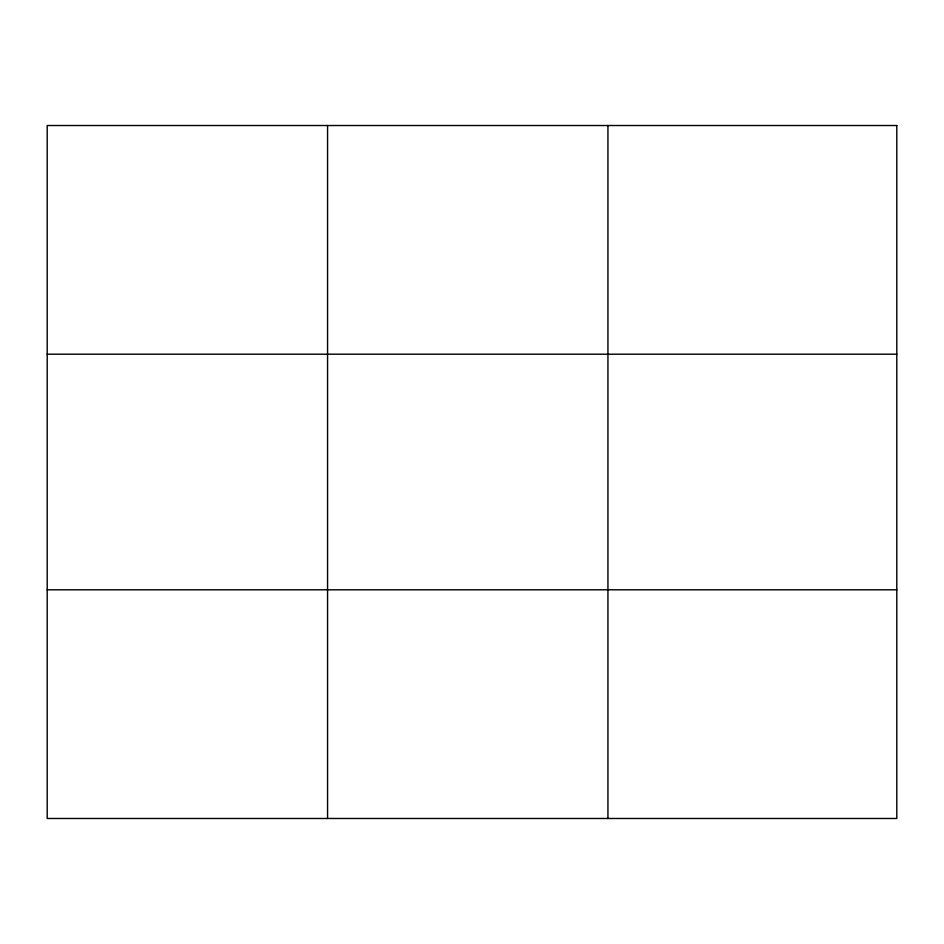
<?xml version="1.0" encoding="UTF-8"?>
<svg xmlns="http://www.w3.org/2000/svg" width="944" height="944" viewBox="0 0 944 944"><rect width="100%" height="100%" fill="white"/><g stroke="black" fill="none" stroke-linecap="round" stroke-linejoin="round"><path stroke-width="1.42" d="M327.568 818.483L327.568 125.517M607.936 818.483L607.936 125.517M47.2 354.201L896.8 354.201M47.2 589.799L896.8 589.799M896.8 125.517L896.8 818.483L47.2 818.483L47.2 125.517L896.8 125.517"/></g></svg>
